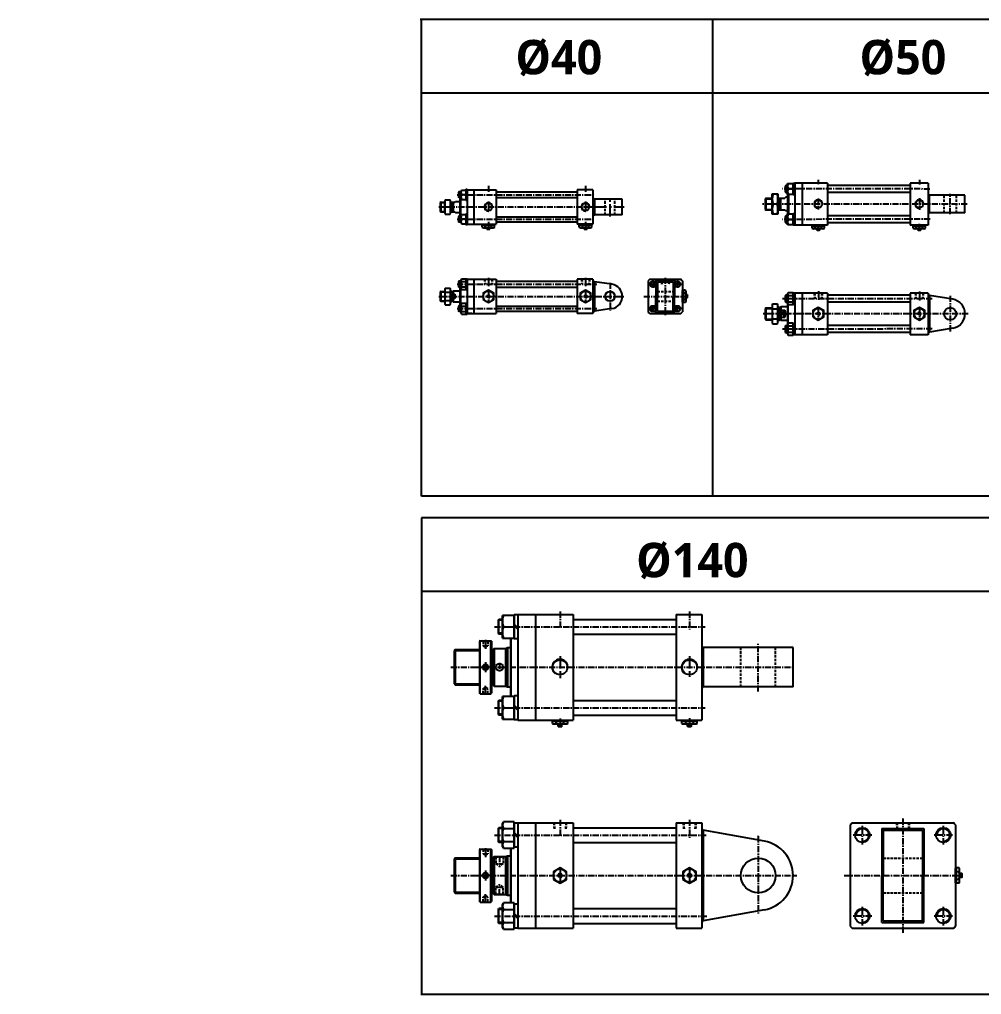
# Model space of a CAD drawing. Extents: x -819 to 5395, y 0 to 1986.
# Drawn here: x -819 to 1142, y 0 to 1986 of the extents above; entities that cross this region are included whole.
import ezdxf

# ---------------------------------------------------------------- set-up
doc = ezdxf.new("R2010")
doc.units = 0
doc.header["$LTSCALE"] = 10
doc.header["$MEASUREMENT"] = 0
for name, pattern in [('CENTER', [2, 1.25, -0.25, 0.25, -0.25]), ('CENTERX2', [4, 2.5, -0.5, 0.5, -0.5]), ('HIDDENX2', [0.75, 0.5, -0.25])]:
    doc.linetypes.add(name, pattern=pattern)
doc.layers.get('0').update_dxf_attribs({"linetype": 'CONTINUOUS'})
for name, color, linetype in [('CEN', 1, 'CENTERX2'), ('CENTER', 1, 'CENTER'), ('DIM', 2, 'CONTINUOUS'), ('HID', 2, 'HIDDENX2'), ('ML', 7, 'CONTINUOUS')]:
    doc.layers.add(name, color=color, linetype=linetype)
doc.styles.add('GHS', font='romans', dxfattribs={"bigfont": 'ghs'})
doc.styles.add('문자', font='romans.shx')

# ---------------------------------------------------------------- blocks, each defined once
blk = doc.blocks.new('A$C12A86003')
at = {"layer": 'ML'}
for p, q in [((0, 0), (0, 41)), ((0, 41), (12, 41)), ((12, 41), (12, 0)), ((10.2, 20.5), (1.8, 20.5)), ((12, 0), (0, 0))]:
    blk.add_line(p, q, dxfattribs=at)
for centre, start, end in [((29.6, 30.7), 159.7438, 200.2562), ((-17.6, 30.7), 339.7438, 20.2562), ((29.6, 10.2), 159.7438, 200.2562), ((-17.6, 10.2), 339.7438, 20.2562)]:
    blk.add_arc(centre, 29.6, start, end, dxfattribs=at)

msp = doc.modelspace()

# ---------------------------------------------------------------- linework, layer by layer
for p, q in [((5395, 1986.4), (-2.9, 1986.4)), ((0, 1015.4), (0, 1986.4)), ((594, 1015.4), (594, 1986.4)), ((5395, 1836.4), (0, 1836.4)), ((80.5, 1634.8), (75.5, 1634.8)), ((38.5, 1613.8), (47.5, 1613.8)), ((59.5, 1613.8), (61.5, 1613.8)), ((61.5, 1613.8), (62.8, 1614.5)), ((80.5, 1624.3), (75.5, 1624.3)), ((38.5, 1595.3), (47.5, 1595.3)), ((59.5, 1595.3), (61.5, 1595.3)), ((61.5, 1595.3), (62.8, 1594.5)), ((80.5, 1584.8), (75.5, 1584.8)), ((80.5, 1574.3), (75.5, 1574.3)), ((133.5, 1559.6), (134, 1559.1)), ((133.5, 1559.6), (139.5, 1559.6)), ((134, 1559.1), (139, 1559.1)), ((139.5, 1559.6), (139, 1559.1)), ((331.5, 1559.6), (332, 1559.1)), ((331.5, 1559.6), (337.5, 1559.6)), ((332, 1559.1), (337, 1559.1)), ((337.5, 1559.6), (337, 1559.1)), ((805.9, 1557.8), (806.4, 1557.3)), ((805.9, 1557.8), (811.9, 1557.8)), ((806.4, 1557.3), (811.4, 1557.3)), ((811.9, 1557.8), (811.4, 1557.3)), ((1011.9, 1557.8), (1012.4, 1557.3)), ((1011.9, 1557.8), (1017.9, 1557.8)), ((1012.4, 1557.3), (1017.4, 1557.3)), ((1017.9, 1557.8), (1017.4, 1557.3)), ((80.5, 1452.5), (75.5, 1452.5)), ((38.5, 1431.5), (47.5, 1431.5)), ((59.5, 1431.5), (61.5, 1431.5)), ((61.5, 1431.5), (62.8, 1432.3)), ((80.5, 1442), (75.5, 1442)), ((38.5, 1413), (47.5, 1413)), ((59.5, 1413), (61.5, 1413)), ((61.5, 1413), (62.8, 1412.3)), ((63.5, 1417.7), (68.1, 1426.9)), ((68.1, 1417.7), (63.5, 1426.9)), ((542, 1419.3), (542, 1425.3)), ((542, 1425.3), (542.5, 1424.8)), ((542, 1419.3), (542.5, 1419.8)), ((542.5, 1419.8), (542.5, 1424.8)), ((80.5, 1402.5), (75.5, 1402.5)), ((80.5, 1392), (75.5, 1392)), ((5395, 1015.4), (0, 1015.4)), ((3507, 971), (0, 971)), ((0, 971), (0, 0)), ((3507, 821), (0, 821)), ((3507, 0), (-1.1, 0))]:
    msp.add_line(p, q)
at = {"color": 7, "linetype": 'Continuous'}
for p, q in [((124.5, 1569.5), (148.5, 1569.5)), ((124.5, 1567.5), (124.5, 1569.5)), ((148.5, 1567.5), (148.5, 1569.5)), ((322.5, 1569.5), (346.5, 1569.5)), ((322.5, 1567.5), (322.5, 1569.5)), ((346.5, 1567.5), (346.5, 1569.5)), ((123.8, 1563.1), (123.8, 1567.5)), ((123.8, 1567.5), (136.5, 1567.5)), ((127, 1562.1), (146.1, 1562.1)), ((130.2, 1563.1), (130.2, 1567.5)), ((133.5, 1559.6), (133.5, 1562.1)), ((136.5, 1567.5), (149.2, 1567.5)), ((139.5, 1559.6), (139.5, 1562.1)), ((142.9, 1563.1), (142.9, 1567.5)), ((149.2, 1563.1), (149.2, 1567.5)), ((321.8, 1563.1), (321.8, 1567.5)), ((321.8, 1567.5), (334.5, 1567.5)), ((325, 1562.1), (344.1, 1562.1)), ((328.2, 1563.1), (328.2, 1567.5)), ((331.5, 1559.6), (331.5, 1562.1)), ((334.5, 1567.5), (347.2, 1567.5)), ((337.5, 1559.6), (337.5, 1562.1)), ((340.9, 1563.1), (340.9, 1567.5)), ((347.2, 1563.1), (347.2, 1567.5)), ((796.2, 1561.3), (796.2, 1565.7)), ((796.2, 1565.7), (808.9, 1565.7)), ((796.9, 1567.7), (820.9, 1567.7)), ((796.9, 1565.7), (796.9, 1567.7)), ((799.4, 1560.3), (818.4, 1560.3)), ((802.5, 1561.3), (802.5, 1565.7)), ((805.9, 1557.8), (805.9, 1560.3)), ((808.9, 1565.7), (821.6, 1565.7)), ((811.9, 1557.8), (811.9, 1560.3)), ((815.2, 1561.3), (815.2, 1565.7)), ((820.9, 1565.7), (820.9, 1567.7)), ((821.6, 1561.3), (821.6, 1565.7)), ((1002.2, 1561.3), (1002.2, 1565.7)), ((1002.2, 1565.7), (1014.9, 1565.7)), ((1002.9, 1567.7), (1026.9, 1567.7)), ((1002.9, 1565.7), (1002.9, 1567.7)), ((1005.4, 1560.3), (1024.4, 1560.3)), ((1008.5, 1561.3), (1008.5, 1565.7)), ((1011.9, 1557.8), (1011.9, 1560.3)), ((1014.9, 1565.7), (1027.6, 1565.7)), ((1017.9, 1557.8), (1017.9, 1560.3)), ((1021.2, 1561.3), (1021.2, 1565.7)), ((1026.9, 1565.7), (1026.9, 1567.7)), ((1027.6, 1561.3), (1027.6, 1565.7)), ((532.1, 1410.3), (532.1, 1434.3)), ((534.1, 1434.3), (532.1, 1434.3)), ((538.5, 1435), (534.1, 1435)), ((534.1, 1422.3), (534.1, 1435)), ((539.5, 1412.7), (539.5, 1431.8)), ((538.5, 1428.6), (534.1, 1428.6)), ((534.1, 1409.6), (534.1, 1422.3)), ((538.5, 1415.9), (534.1, 1415.9)), ((542, 1425.3), (539.5, 1425.3)), ((542, 1419.3), (539.5, 1419.3)), ((534.1, 1410.3), (532.1, 1410.3)), ((538.5, 1409.6), (534.1, 1409.6)), ((266.9, 552.2), (266.9, 557.2)), ((266.9, 557.2), (273.3, 557.2)), ((267.9, 557.2), (267.9, 559.2)), ((267.9, 559.2), (297.1, 559.2)), ((273.3, 557.2), (298.1, 557.2)), ((274.7, 552.2), (274.7, 557.2)), ((290.3, 552.2), (290.3, 557.2)), ((297.1, 557.2), (297.1, 559.2)), ((298.1, 552.2), (298.1, 557.2)), ((530.9, 552.2), (530.9, 557.2)), ((530.9, 557.2), (537.3, 557.2)), ((531.9, 557.2), (531.9, 559.2)), ((531.9, 559.2), (561.1, 559.2)), ((537.3, 557.2), (562.1, 557.2)), ((538.7, 552.2), (538.7, 557.2)), ((554.3, 552.2), (554.3, 557.2)), ((561.1, 557.2), (561.1, 559.2)), ((562.1, 552.2), (562.1, 557.2)), ((270.1, 551.2), (294.9, 551.2)), ((278.5, 551.5), (278.5, 551.5)), ((278.5, 546.7), (278.5, 551.2)), ((278.5, 546.7), (279, 546.2)), ((286.5, 546.7), (278.5, 546.7)), ((279, 546.2), (286, 546.2)), ((286.5, 546.7), (286, 546.2)), ((286.5, 546.7), (286.5, 551.2)), ((534.1, 551.2), (558.9, 551.2)), ((542.5, 551.5), (542.5, 551.5)), ((542.5, 546.7), (542.5, 551.2)), ((542.5, 546.7), (543, 546.2)), ((550.5, 546.7), (542.5, 546.7)), ((543, 546.2), (550, 546.2)), ((550.5, 546.7), (550, 546.2)), ((550.5, 546.7), (550.5, 551.2)), ((1088.9, 227.8), (1088.9, 257)), ((1090.9, 257), (1088.9, 257)), ((1095.9, 258), (1090.9, 258)), ((1090.9, 233.1), (1090.9, 258)), ((1095.9, 250.2), (1090.9, 250.2)), ((1096.7, 238.4), (1096.7, 238.4)), ((1096.9, 230), (1096.9, 254.8)), ((1101.4, 246.4), (1096.9, 246.4)), ((1101.4, 238.4), (1096.9, 238.4)), ((1101.4, 246.4), (1101.9, 245.9)), ((1101.4, 246.4), (1101.4, 238.4)), ((1101.4, 238.4), (1101.9, 238.9)), ((1101.9, 238.9), (1101.9, 245.9)), ((1090.9, 227.8), (1088.9, 227.8)), ((1095.9, 234.6), (1090.9, 234.6)), ((1090.9, 226.8), (1090.9, 233.1)), ((1095.9, 226.8), (1090.9, 226.8))]:
    msp.add_line(p, q, dxfattribs=at)
for points in [[(125.5, 1415.9), (136.5, 1409.6), (147.5, 1415.9), (147.5, 1428.6), (136.5, 1435), (125.5, 1428.6)], [(323.5, 1415.9), (334.5, 1409.6), (345.5, 1415.9), (345.5, 1428.6), (334.5, 1435), (323.5, 1428.6)], [(135.7, 1423.8), (134.8, 1422.3), (135.7, 1420.8), (137.4, 1420.8), (138.3, 1422.3), (137.4, 1423.8)], [(333.7, 1423.8), (332.8, 1422.3), (333.7, 1420.8), (335.4, 1420.8), (336.3, 1422.3), (335.4, 1423.8)], [(797.9, 1380.6), (808.9, 1374.2), (819.9, 1380.6), (819.9, 1393.3), (808.9, 1399.6), (797.9, 1393.3)], [(1003.9, 1380.6), (1014.9, 1374.2), (1025.9, 1380.6), (1025.9, 1393.3), (1014.9, 1399.6), (1003.9, 1393.3)], [(808, 1388.4), (807.1, 1386.9), (808, 1385.4), (809.7, 1385.4), (810.6, 1386.9), (809.7, 1388.4)], [(1014, 1388.4), (1013.1, 1386.9), (1014, 1385.4), (1015.7, 1385.4), (1016.6, 1386.9), (1015.7, 1388.4)], [(269, 234.6), (282.5, 226.8), (296, 234.6), (296, 250.2), (282.5, 258), (269, 250.2)], [(281.1, 244.9), (279.6, 242.4), (281.1, 239.9), (283.9, 239.9), (285.4, 242.4), (283.9, 244.9)], [(533, 234.6), (546.5, 226.8), (560, 234.6), (560, 250.2), (546.5, 258), (533, 250.2)], [(545.1, 244.9), (543.6, 242.4), (545.1, 239.9), (547.9, 239.9), (549.4, 242.4), (547.9, 244.9)]]:
    msp.add_lwpolyline(points, close=True, dxfattribs=at)
for centre, radius in [((136.5, 1422.3), 11), ((334.5, 1422.3), 11), ((136.5, 1422.3), 2.5), ((334.5, 1422.3), 2.5), ((808.9, 1386.9), 11), ((1014.9, 1386.9), 11), ((808.9, 1386.9), 2.5), ((1014.9, 1386.9), 2.5), ((282.5, 242.4), 13.5), ((282.5, 242.4), 3.5), ((546.5, 242.4), 13.5), ((546.5, 242.4), 3.5)]:
    msp.add_circle(centre, radius, dxfattribs=at)
for centre, radius, start, end in [((136.5, 1604.5), 8.3, 355.1621, 274.8379), ((334.5, 1604.5), 8.3, 355.1621, 274.8379), ((472.1, 1447.3), 5.25, 354.535, 275.465), ((522.1, 1447.3), 5.25, 354.535, 275.465), ((472.1, 1397.3), 5.25, 354.535, 275.465), ((522.1, 1397.3), 5.25, 354.535, 275.465)]:
    msp.add_arc(centre, radius, start, end)
for centre, radius, start, end in [((127, 1567.8), 5.62, 235.6158, 270), ((127, 1567.8), 5.62, 235.6158, 304.3842), ((136.5, 1583.1), 21, 252.412, 270), ((136.5, 1583.1), 21, 270, 287.588), ((146.1, 1567.8), 5.62, 235.6158, 304.3842), ((325, 1567.8), 5.62, 235.6158, 270), ((325, 1567.8), 5.62, 235.6158, 304.3842), ((334.5, 1583.1), 21, 252.412, 270), ((334.5, 1583.1), 21, 270, 287.588), ((344.1, 1567.8), 5.62, 235.6158, 304.3842), ((799.4, 1565.9), 5.62, 235.6158, 270), ((799.4, 1565.9), 5.62, 235.6158, 304.3842), ((808.9, 1581.3), 21, 252.412, 270), ((808.9, 1581.3), 21, 270, 287.588), ((818.4, 1565.9), 5.62, 235.6158, 304.3842), ((1005.4, 1565.9), 5.62, 235.6158, 270), ((1005.4, 1565.9), 5.62, 235.6158, 304.3842), ((1014.9, 1581.3), 21, 252.412, 270), ((1014.9, 1581.3), 21, 270, 287.588), ((1024.4, 1565.9), 5.62, 235.6158, 304.3842), ((533.8, 1431.8), 5.62, 325.6158, 34.3842), ((518.5, 1422.3), 21, 0, 17.588), ((518.5, 1422.3), 21, 342.412, 0), ((533.8, 1412.7), 5.62, 325.6158, 34.3842), ((533.8, 1412.7), 5.62, 325.6158, 0), ((270.1, 556.8), 5.62, 235.6158, 270), ((270.8, 559.4), 8.22, 241.7006, 298.2994), ((282.5, 582.6), 31.3, 255.6172, 270.0141), ((282.5, 582.6), 31.3, 269.9859, 284.3828), ((294.2, 559.4), 8.22, 241.7006, 298.2994), ((534.1, 556.8), 5.62, 235.6158, 270), ((534.8, 559.4), 8.22, 241.7006, 298.2994), ((546.5, 582.6), 31.3, 255.6172, 270.0141), ((546.5, 582.6), 31.3, 269.9859, 284.3828), ((558.2, 559.4), 8.22, 241.7006, 298.2994), ((1088.7, 254.1), 8.22, 331.7006, 28.2994), ((1065.6, 242.4), 31.3, 359.9859, 14.3828), ((1065.6, 242.4), 31.3, 345.6172, 0.0141), ((1088.7, 230.7), 8.22, 331.7006, 28.2994), ((1091.3, 230), 5.62, 325.6158, 0)]:
    msp.add_arc(centre, radius, start, end, dxfattribs=at)
at = {"layer": 'CEN', "ltscale": 0.2}
msp.add_line((1014.9, 1659.7), (1014.9, 1650.3), dxfattribs=at)
at = {"layer": 'CEN', "color": 1, "linetype": 'CENTER'}
for p, q in [((72.5, 1629.5), (352.9, 1629.5)), ((136.5, 1647.5), (136.5, 1634.5)), ((334.5, 1647.5), (334.5, 1634.5)), ((35.5, 1604.5), (352.5, 1604.5)), ((72.5, 1579.5), (351.9, 1579.5)), ((136.5, 1574.5), (136.5, 1560.5)), ((334.5, 1574.5), (334.5, 1560.5)), ((136.5, 1460.3), (136.5, 1443.3)), ((334.5, 1460.3), (334.5, 1443.3)), ((497.1, 1460.3), (497.1, 1384.3)), ((72.5, 1447.3), (357.8, 1447.3)), ((136.5, 1431.3), (136.5, 1413.3)), ((334.5, 1431.3), (334.5, 1413.3)), ((384.5, 1450.1), (384.5, 1393.5)), ((35.5, 1422.3), (412.6, 1422.3)), ((453.1, 1422.3), (540.1, 1422.3)), ((72.5, 1397.3), (357.8, 1397.3))]:
    msp.add_line(p, q, dxfattribs=at)
at = {"layer": 'CEN', "color": 1, "linetype": 'CENTER', "ltscale": 1.5}
for p, q in [((136.5, 1615.8), (136.5, 1593.2)), ((334.5, 1615.8), (334.5, 1593.2)), ((472.1, 1454.3), (472.1, 1440)), ((522.1, 1454.3), (522.1, 1440)), ((464.8, 1447.3), (479.7, 1447.3)), ((529.7, 1447.3), (514.8, 1447.3)), ((464.8, 1397.3), (479.7, 1397.3)), ((472.1, 1390), (472.1, 1404.3)), ((529.7, 1397.3), (514.8, 1397.3)), ((522.1, 1390), (522.1, 1404.3))]:
    msp.add_line(p, q, dxfattribs=at)
at = {"layer": 'CEN'}
for p, q in [((384.5, 1585.2), (384.5, 1623.8)), ((352.5, 1604.5), (413.2, 1604.5)), ((130.5, 722.5), (130.5, 704.4)), ((130.5, 677.2), (130.5, 656.9)), ((282.5, 689), (282.5, 644.4)), ((546.5, 689), (546.5, 647.1)), ((112.4, 666.7), (147.7, 666.7)), ((130.5, 611), (130.5, 629)), ((282.5, 562.4), (282.5, 549.8)), ((546.5, 562.7), (546.5, 549.1)), ((130.5, 298.1), (130.5, 280.1)), ((112.4, 242.4), (147.7, 242.4)), ((130.5, 252.9), (130.5, 232.6)), ((282.5, 255.7), (282.5, 229.1)), ((546.5, 255.7), (546.5, 229.1)), ((130.5, 186.7), (130.5, 204.7))]:
    msp.add_line(p, q, dxfattribs=at)
at = {"layer": 'CEN', "ltscale": 0.5}
msp.add_line((1014.9, 1622.3), (1014.9, 1598.5), dxfattribs=at)
at = {"layer": 'CEN', "color": 1, "ltscale": 0.2}
msp.add_line((1014.9, 1559.1), (1014.9, 1570), dxfattribs=at)
at = {"layer": 'CENTER', "ltscale": 0.5}
msp.add_line((808.9, 1659.7), (808.9, 1649.6), dxfattribs=at)
at = {"layer": 'CENTER'}
for p, q in [((1036.6, 1641.1), (736.1, 1641.2)), ((1077.9, 1590), (1077.9, 1631.4)), ((808.9, 1621.5), (808.9, 1599.4)), ((1036.7, 1579.6), (735.7, 1579.2)), ((809.1, 1432.7), (809.1, 1413.6)), ((1041.3, 1417.6), (736.1, 1417.6)), ((808.9, 1397), (808.9, 1376.9)), ((1014.9, 1397), (1014.9, 1376.9)), ((1041.3, 1356), (735.7, 1355.6)), ((282.5, 780.2), (282.5, 745.4)), ((546.5, 780.2), (546.5, 743.5)), ((149, 749.2), (578.1, 749.2)), ((686.5, 617.2), (686.5, 716.9)), ((159, 675.8), (159, 656.9)), ((60.1, 666.7), (757.5, 666.7)), ((149, 584.2), (578.4, 584.2)), ((981.4, 358.4), (981.4, 123.4)), ((282.5, 355.9), (282.5, 321.1)), ((546.5, 355.9), (546.5, 319.2)), ((149, 324.9), (580.1, 324.9)), ((686.5, 322.3), (686.5, 323.5)), ((686.5, 322.3), (686.5, 163.4)), ((159, 282.4), (159, 259.7)), ((60.1, 242.4), (765.2, 242.4)), ((861.9, 242.4), (1102.7, 242.4)), ((159, 202.4), (159, 225.1)), ((149, 159.9), (582.3, 159.9))]:
    msp.add_line(p, q, dxfattribs=at)
at = {"layer": 'CENTER', "color": 1}
for p, q in [((1112.7, 1610.5), (694.4, 1610.5)), ((1077.9, 1423.6), (1077.9, 1350.7)), ((1114.3, 1386.9), (694.4, 1386.9))]:
    msp.add_line(p, q, dxfattribs=at)
at = {"layer": 'CENTER', "ltscale": 0.3}
msp.add_line((808.9, 1569.4), (808.9, 1559.8), dxfattribs=at)
at = {"layer": 'CENTER', "ltscale": 0.2}
msp.add_line((1014.9, 1432.5), (1014.9, 1413.5), dxfattribs=at)
at = {"layer": 'DIM'}
for p, q in [((700.9, 1621.4), (714.9, 1621.4)), ((714.8, 1621.4), (714.8, 1621.4)), ((726.9, 1621.4), (728.9, 1621.4)), ((728.9, 1621.4), (730.6, 1622.4)), ((700.9, 1599.4), (714.9, 1599.4)), ((726.9, 1599.4), (728.9, 1599.4)), ((728.9, 1599.4), (730.6, 1598.4)), ((134, 1559.1), (134, 1562.1)), ((139, 1559.1), (139, 1562.1)), ((332, 1559.1), (332, 1562.1)), ((337, 1559.1), (337, 1562.1)), ((806.4, 1557.3), (806.4, 1560.3)), ((811.4, 1557.3), (811.4, 1560.3)), ((1012.4, 1557.3), (1012.4, 1560.3)), ((1017.4, 1557.3), (1017.4, 1560.3)), ((93.5, 1449), (90.5, 1447.3)), ((93.5, 1447.3), (90.5, 1445.5)), ((542.5, 1424.8), (539.5, 1424.8)), ((542.5, 1419.8), (539.5, 1419.8)), ((757.4, 1416.9), (760.9, 1420.4)), ((757.4, 1414.9), (760.9, 1418.4)), ((93.5, 1399), (90.5, 1397.3)), ((93.5, 1397.3), (90.5, 1395.5)), ((700.9, 1397.8), (714.9, 1397.8)), ((726.9, 1397.8), (728.9, 1397.8)), ((728.9, 1397.8), (730.6, 1398.8)), ((740.9, 1394.2), (730.9, 1379.7)), ((740.9, 1379.7), (730.9, 1394.2)), ((700.9, 1375.8), (714.9, 1375.8)), ((726.9, 1375.8), (728.9, 1375.8)), ((728.9, 1375.8), (730.6, 1374.8)), ((757.4, 1354.9), (760.9, 1358.4)), ((757.4, 1352.9), (760.9, 1356.4)), ((66.5, 700.7), (118.5, 700.7)), ((142.5, 700.7), (144.5, 700.7)), ((144.5, 700.7), (146.5, 701.9)), ((66.5, 632.7), (118.5, 632.7)), ((142.5, 632.7), (144.5, 632.7)), ((144.5, 632.7), (146.5, 631.6)), ((66.5, 276.4), (118.5, 276.4)), ((142.5, 276.4), (144.5, 276.4)), ((144.5, 276.4), (146.5, 277.6)), ((66.5, 208.4), (118.5, 208.4)), ((142.5, 208.4), (144.5, 208.4)), ((144.5, 208.4), (146.5, 207.2))]:
    msp.add_line(p, q, dxfattribs=at)
for centre, radius, start, end in [((808.9, 1610.5), 8.54, 354.7535, 276.2214), ((1014.9, 1610.5), 8.54, 354.7535, 276.2214), ((136.5, 1422.3), 3, 270, 180), ((334.5, 1422.3), 3, 270, 180), ((808.9, 1386.9), 3, 270, 180), ((1014.9, 1386.9), 3, 270, 180), ((282.5, 666.7), 16.2, 0, 231.9959), ((546.5, 666.7), 16.2, 0, 231.9959)]:
    msp.add_arc(centre, radius, start, end, dxfattribs=at)
at = {"layer": 'HID'}
for p, q in [((374.5, 1588.5), (374.5, 1620.5)), ((394.5, 1588.5), (394.5, 1620.5)), ((1065.4, 1592.5), (1065.5, 1628.5)), ((1090.4, 1592.5), (1090.5, 1628.5)), ((128.2, 1457.3), (129, 1447.3)), ((129, 1457.3), (129.8, 1447.3)), ((144, 1457.3), (143.2, 1447.3)), ((144.8, 1457.3), (144, 1447.3)), ((326.2, 1457.3), (327, 1447.3)), ((327, 1457.3), (327.8, 1447.3)), ((342, 1457.3), (341.2, 1447.3)), ((342.8, 1457.3), (342, 1447.3)), ((488.8, 1457.3), (489.6, 1447.3)), ((489.6, 1457.3), (490.4, 1447.3)), ((504.6, 1457.3), (503.8, 1447.3)), ((505.4, 1457.3), (504.6, 1447.3)), ((481.1, 1432.3), (513.1, 1432.3)), ((481.1, 1412.3), (513.1, 1412.3)), ((800.4, 1429.1), (801.3, 1417.6)), ((801.2, 1429.1), (802.1, 1417.6)), ((816.2, 1429.1), (815.3, 1417.6)), ((817, 1429.1), (816.1, 1417.6)), ((1006.4, 1429.1), (1007.3, 1417.6)), ((1007.2, 1429.1), (1008.1, 1417.6)), ((1022.2, 1429.1), (1021.2, 1417.6)), ((1023, 1429.1), (1022, 1417.6)), ((125.5, 719.7), (124.5, 720.7)), ((125.5, 719.7), (125.5, 710.7)), ((125.5, 719.7), (135.5, 719.7)), ((135.5, 719.7), (136.5, 720.7)), ((135.5, 719.7), (135.5, 710.7)), ((125.5, 710.7), (135.5, 710.7)), ((125.5, 710.7), (130.5, 707.5)), ((130.5, 707.5), (135.5, 710.7)), ((651, 626.7), (651, 706.7)), ((722, 626.7), (722, 706.7)), ((125.5, 622.7), (130.5, 625.9)), ((125.5, 613.7), (125.5, 622.7)), ((125.5, 622.7), (135.5, 622.7)), ((130.5, 625.9), (135.5, 622.7)), ((135.5, 613.7), (135.5, 622.7)), ((125.5, 613.7), (124.5, 612.7)), ((125.5, 613.7), (135.5, 613.7)), ((135.5, 613.7), (136.5, 612.7)), ((269.3, 349.9), (270.5, 335.9)), ((270.4, 349.9), (271.7, 335.9)), ((294.6, 349.9), (293.3, 335.9)), ((295.7, 349.9), (294.5, 335.9)), ((533.3, 349.9), (534.5, 335.9)), ((534.4, 349.9), (535.7, 335.9)), ((558.6, 349.9), (557.3, 335.9)), ((559.7, 349.9), (558.5, 335.9)), ((968.2, 349.9), (969.4, 335.9)), ((969.4, 349.9), (970.6, 335.9)), ((993.5, 349.9), (992.3, 335.9)), ((994.7, 349.9), (993.4, 335.9)), ((125.5, 295.4), (124.5, 296.4)), ((125.5, 295.4), (125.5, 286.4)), ((125.5, 295.4), (135.5, 295.4)), ((125.5, 286.4), (135.5, 286.4)), ((125.5, 286.4), (130.5, 283.2)), ((130.5, 283.2), (135.5, 286.4)), ((135.5, 295.4), (136.5, 296.4)), ((135.5, 295.4), (135.5, 286.4)), ((151, 280.7), (151.5, 280.2)), ((151.5, 280.2), (151.5, 265.9)), ((151.5, 280.2), (166.5, 280.2)), ((167, 280.7), (166.5, 280.2)), ((166.5, 280.2), (166.5, 265.9)), ((151.5, 265.9), (166.5, 265.9)), ((151.5, 265.9), (159, 261.6)), ((166.4, 265.9), (159, 261.6)), ((941.4, 277.9), (1021.4, 277.9)), ((151.5, 218.9), (159, 223.2)), ((151.5, 218.9), (166.5, 218.9)), ((151.5, 204.6), (151.5, 218.9)), ((166.4, 218.9), (159, 223.2)), ((166.5, 204.6), (166.5, 218.9)), ((125.5, 198.4), (130.5, 201.6)), ((130.5, 201.6), (135.5, 198.4)), ((151, 204.1), (151.5, 204.6)), ((151.5, 204.6), (166.5, 204.6)), ((167, 204.1), (166.5, 204.6)), ((941.4, 206.9), (1021.4, 206.9)), ((125.5, 189.4), (124.5, 188.4)), ((125.5, 189.4), (125.5, 198.4)), ((125.5, 198.4), (135.5, 198.4)), ((125.5, 189.4), (135.5, 189.4)), ((135.5, 189.4), (135.5, 198.4)), ((135.5, 189.4), (136.5, 188.4))]:
    msp.add_line(p, q, dxfattribs=at)
at = {"layer": 'ML'}
for p, q in [((746.4, 1630.2), (746.4, 1652.2)), ((746.4, 1652.2), (757.4, 1652.2)), ((757.4, 1629.3), (757.4, 1652.9)), ((757.4, 1652.9), (760.9, 1652.9)), ((757.4, 1652.2), (757.4, 1630.2)), ((760.9, 1629.3), (760.9, 1652.9)), ((760.9, 1652.9), (760.9, 1629.3)), ((827.9, 1652.7), (760.9, 1652.7)), ((760.9, 1652.7), (760.9, 1567.7)), ((775.9, 1652.7), (775.9, 1567.7)), ((827.9, 1652.7), (827.9, 1567.7)), ((995.9, 1652.7), (995.9, 1567.7)), ((1032.9, 1652.7), (995.9, 1652.7)), ((1032.9, 1652.7), (1032.9, 1567.7)), ((76.3, 1635.5), (75.5, 1634.8)), ((75.5, 1634.8), (75.5, 1624.3)), ((80.6, 1635.5), (76.3, 1635.5)), ((76.3, 1635.5), (76.3, 1623.5)), ((80.5, 1634.3), (80.5, 1624.8)), ((81.6, 1639), (90.5, 1639)), ((90.5, 1629.5), (81.6, 1629.5)), ((90.5, 1640.5), (90.5, 1618.6)), ((90.5, 1640.5), (93.5, 1640.5)), ((93.5, 1640.5), (93.5, 1568.6)), ((93.5, 1639.5), (152.5, 1639.5)), ((106.5, 1639.5), (106.5, 1569.5)), ((152.5, 1639.5), (152.5, 1569.5)), ((152.5, 1635.5), (317.5, 1635.5)), ((317.5, 1639.5), (317.5, 1569.5)), ((349.5, 1639.5), (317.5, 1639.5)), ((349.5, 1639.5), (349.5, 1569.5)), ((742.5, 1648.1), (741.4, 1647)), ((741.4, 1647), (741.4, 1635.2)), ((741.4, 1635.2), (742.5, 1634.1)), ((746.4, 1648.1), (742.5, 1648.1)), ((742.5, 1634.1), (742.5, 1648.1)), ((742.5, 1634.1), (746.4, 1634.1)), ((745.9, 1633), (746.4, 1633.5)), ((745.9, 1633), (745.9, 1587.9)), ((757.4, 1630.2), (746.4, 1630.2)), ((747.4, 1641.2), (757.4, 1641.2)), ((747.9, 1630.2), (747.9, 1590.2)), ((760.9, 1629.3), (757.4, 1629.3)), ((995.9, 1648.3), (827.9, 1648.3)), ((995.9, 1634.1), (827.9, 1634.1)), ((1032.9, 1631.5), (1035.9, 1628.5)), ((39.3, 1614.5), (38.5, 1613.8)), ((38.5, 1613.8), (38.5, 1595.3)), ((39.3, 1614.5), (39.3, 1594.5)), ((39.3, 1614.5), (47.5, 1614.5)), ((47.5, 1597.2), (47.5, 1611.9)), ((48.5, 1619.3), (58.6, 1619.3)), ((59.5, 1614.5), (63.5, 1614.5)), ((59.5, 1595.1), (59.5, 1614)), ((61.5, 1614.5), (61.5, 1594.5)), ((63.5, 1614.5), (63.5, 1594.5)), ((63.5, 1614.5), (68.1, 1614.5)), ((65, 1614.5), (65, 1604.5)), ((68.1, 1614.5), (69.4, 1615.7)), ((69.4, 1615.7), (78.5, 1615.7)), ((76.3, 1623.5), (75.5, 1624.3)), ((80.6, 1623.5), (76.3, 1623.5)), ((78.5, 1623.5), (78.5, 1585.5)), ((79.5, 1623.5), (79.5, 1585.5)), ((81.6, 1620), (90.5, 1620)), ((90.5, 1618.6), (93.5, 1618.6)), ((152.5, 1623.5), (317.5, 1623.5)), ((352.5, 1620.5), (349.5, 1623.5)), ((409.5, 1620.5), (352.5, 1620.5)), ((352.5, 1620.5), (352.5, 1588.5)), ((409.5, 1588.5), (409.5, 1620.5)), ((701.9, 1622.4), (700.9, 1621.4)), ((700.9, 1621.4), (700.9, 1599.4)), ((701.9, 1622.4), (701.9, 1598.4)), ((701.9, 1622.4), (714.9, 1622.4)), ((726.9, 1622.4), (740.9, 1622.4)), ((728.9, 1598.4), (728.9, 1622.4)), ((730.9, 1598.4), (730.9, 1622.4)), ((732.9, 1598.4), (732.9, 1622.4)), ((742.9, 1624.6), (740.9, 1622.4)), ((745.9, 1624.6), (742.9, 1624.6)), ((1035.9, 1592.5), (1035.9, 1628.5)), ((1107.9, 1628.5), (1035.9, 1628.5)), ((1107.9, 1592.5), (1107.9, 1628.5)), ((39.3, 1594.5), (38.5, 1595.3)), ((39.3, 1594.5), (47.5, 1594.5)), ((48.5, 1604.5), (58.6, 1604.5)), ((48.5, 1589.8), (58.6, 1589.8)), ((59.5, 1594.5), (63.5, 1594.5)), ((63.5, 1594.5), (68.1, 1594.5)), ((65, 1604.5), (65, 1594.5)), ((68.1, 1594.5), (69.4, 1593.3)), ((69.4, 1593.3), (78.5, 1593.3)), ((90.5, 1590.5), (90.5, 1568.6)), ((90.5, 1590.5), (93.5, 1590.5)), ((700.9, 1599.4), (701.9, 1598.4)), ((701.9, 1598.4), (714.9, 1598.4)), ((726.9, 1598.4), (740.9, 1598.4)), ((740.9, 1598.4), (742.9, 1596.6)), ((745.9, 1596.6), (742.9, 1596.6)), ((746.4, 1568.2), (746.4, 1590.2)), ((746.4, 1590.2), (757.4, 1590.2)), ((757.4, 1567.4), (757.4, 1591)), ((757.4, 1591), (760.9, 1591)), ((757.4, 1590.2), (757.4, 1568.2)), ((760.9, 1567.4), (760.9, 1591)), ((760.9, 1591), (760.9, 1567.4)), ((1035.9, 1592.5), (1032.9, 1589.5)), ((1107.9, 1592.5), (1035.9, 1592.5)), ((76.3, 1585.5), (75.5, 1584.8)), ((75.5, 1584.8), (75.5, 1574.3)), ((76.3, 1573.5), (75.5, 1574.3)), ((76.3, 1585.5), (76.3, 1573.5)), ((80.6, 1585.5), (76.3, 1585.5)), ((80.6, 1573.5), (76.3, 1573.5)), ((80.5, 1584.3), (80.5, 1574.8)), ((81.6, 1589), (90.5, 1589)), ((90.5, 1579.5), (81.6, 1579.5)), ((81.6, 1570), (90.5, 1570)), ((93.5, 1569.5), (152.5, 1569.5)), ((152.5, 1584.5), (317.5, 1584.5)), ((152.5, 1574.5), (317.5, 1574.5)), ((349.5, 1569.5), (317.5, 1569.5)), ((352.5, 1588.5), (349.5, 1585.5)), ((409.5, 1588.5), (352.5, 1588.5)), ((742.5, 1586.2), (741.4, 1585.1)), ((741.4, 1585.1), (741.4, 1573.2)), ((741.4, 1573.2), (742.5, 1572.2)), ((746.4, 1586.2), (742.5, 1586.2)), ((742.5, 1572.2), (742.5, 1586.2)), ((742.5, 1572.2), (746.4, 1572.2)), ((746.4, 1587.5), (745.9, 1587.9)), ((747.4, 1579.2), (757.4, 1579.2)), ((995.9, 1586.3), (827.9, 1586.3)), ((995.9, 1572.1), (827.9, 1572.1)), ((90.5, 1568.6), (93.5, 1568.6)), ((757.4, 1568.2), (746.4, 1568.2)), ((760.9, 1567.4), (757.4, 1567.4)), ((827.9, 1567.7), (760.9, 1567.7)), ((1032.9, 1567.7), (995.9, 1567.7)), ((76.3, 1453.3), (75.5, 1452.5)), ((75.5, 1452.5), (75.5, 1442)), ((76.3, 1453.3), (76.3, 1441.3)), ((80.5, 1453.3), (76.3, 1453.3)), ((80.5, 1455.5), (80.5, 1439.1)), ((81.6, 1458.2), (93.5, 1458.2)), ((81.6, 1452.7), (90.5, 1452.7)), ((90.5, 1458.2), (90.5, 1436.3)), ((93.5, 1458.2), (93.5, 1386.3)), ((93.5, 1457.3), (152.5, 1457.3)), ((106.5, 1457.3), (106.5, 1387.3)), ((152.5, 1457.3), (152.5, 1387.3)), ((152.5, 1453.3), (317.5, 1453.3)), ((317.5, 1457.3), (317.5, 1387.3)), ((349.5, 1457.3), (317.5, 1457.3)), ((349.5, 1457.3), (349.5, 1387.3)), ((352.5, 1452.3), (349.5, 1455.3)), ((352.5, 1452.3), (352.5, 1392.3)), ((388.2, 1447), (352.5, 1452.3)), ((462.1, 1453.7), (462.1, 1390.9)), ((465.7, 1457.3), (471.4, 1457.3)), ((471.4, 1457.3), (521.7, 1457.3)), ((478.1, 1455.3), (478.1, 1422.3)), ((478.1, 1455.3), (516.1, 1455.3)), ((481.1, 1452.3), (481.1, 1422.3)), ((481.1, 1452.3), (513.1, 1452.3)), ((513.1, 1452.3), (513.1, 1422.3)), ((516.1, 1455.3), (516.1, 1422.3)), ((521.7, 1457.3), (528.5, 1457.3)), ((532.1, 1453.7), (532.1, 1390.9)), ((39.3, 1432.3), (38.5, 1431.5)), ((38.5, 1431.5), (38.5, 1413)), ((39.3, 1432.3), (39.3, 1412.3)), ((39.3, 1432.3), (47.5, 1432.3)), ((47.5, 1435), (47.5, 1409.5)), ((48.5, 1439.3), (58.5, 1439.3)), ((48.5, 1430.8), (58.5, 1430.8)), ((59.5, 1435), (59.5, 1409.5)), ((59.5, 1435), (59.5, 1409.5)), ((59.5, 1432.3), (63.5, 1432.3)), ((61.5, 1432.3), (61.5, 1412.3)), ((63.5, 1432.3), (65, 1433.5)), ((63.5, 1432.3), (63.5, 1412.3)), ((65, 1433.5), (78.5, 1433.5)), ((65, 1433.5), (65, 1426.9)), ((76.3, 1441.3), (75.5, 1442)), ((80.5, 1441.3), (76.3, 1441.3)), ((78.5, 1441.3), (78.5, 1403.3)), ((79.5, 1441.3), (79.5, 1403.3)), ((81.6, 1441.8), (90.5, 1441.8)), ((81.6, 1436.3), (93.5, 1436.3)), ((152.5, 1441.3), (317.5, 1441.3)), ((747.4, 1430.3), (757.4, 1430.3)), ((757.4, 1430.3), (757.4, 1404.9)), ((39.3, 1412.3), (38.5, 1413)), ((39.3, 1412.3), (47.5, 1412.3)), ((48.5, 1413.8), (58.5, 1413.8)), ((59.5, 1412.3), (62.1, 1412.3)), ((59.5, 1412.3), (63.5, 1412.3)), ((63.5, 1426.9), (68.1, 1426.9)), ((68.1, 1417.7), (63.5, 1417.7)), ((65, 1411.1), (63.5, 1412.3)), ((65, 1417.7), (65, 1411.1)), ((65, 1411.1), (78.5, 1411.1)), ((68.1, 1426.9), (68.1, 1417.7)), ((478.1, 1389.3), (478.1, 1422.3)), ((481.1, 1392.3), (481.1, 1422.3)), ((513.1, 1392.3), (513.1, 1422.3)), ((516.1, 1389.3), (516.1, 1422.3)), ((742.5, 1424.6), (741.4, 1423.5)), ((741.4, 1423.5), (741.4, 1411.7)), ((741.4, 1411.7), (742.5, 1410.6)), ((742.5, 1410.6), (742.5, 1424.6)), ((746.4, 1424.6), (742.5, 1424.6)), ((742.5, 1410.6), (746.4, 1410.6)), ((746.4, 1408.1), (746.4, 1427.2)), ((747.4, 1424), (757.4, 1424)), ((747.4, 1411.3), (757.4, 1411.3)), ((757.4, 1429.4), (760.9, 1429.4)), ((757.4, 1405.8), (757.4, 1429.4)), ((760.9, 1405.8), (760.9, 1429.4)), ((760.9, 1429.4), (760.9, 1405.8)), ((827.9, 1429.1), (760.9, 1429.1)), ((760.9, 1429.1), (760.9, 1344.1)), ((775.9, 1429.1), (775.9, 1344.1)), ((827.9, 1429.1), (827.9, 1344.1)), ((995.9, 1424.7), (827.9, 1424.7)), ((995.9, 1410.5), (827.9, 1410.5)), ((995.9, 1429.1), (995.9, 1344.1)), ((1032.9, 1429.1), (995.9, 1429.1)), ((1032.9, 1429.1), (1032.9, 1344.1)), ((1032.9, 1427.4), (1035.9, 1424.4)), ((1035.9, 1424.4), (1035.9, 1349.4)), ((1082.9, 1416.5), (1035.9, 1424.4)), ((48.5, 1405.3), (58.5, 1405.3)), ((76.3, 1403.3), (75.5, 1402.5)), ((75.5, 1402.5), (75.5, 1392)), ((76.3, 1391.3), (75.5, 1392)), ((80.5, 1403.3), (76.3, 1403.3)), ((76.3, 1403.3), (76.3, 1391.3)), ((80.5, 1391.3), (76.3, 1391.3)), ((80.5, 1405.5), (80.5, 1389.1)), ((81.6, 1408.2), (93.5, 1408.2)), ((81.6, 1402.7), (90.5, 1402.7)), ((81.6, 1391.8), (90.5, 1391.8)), ((90.5, 1408.2), (90.5, 1386.3)), ((152.5, 1402.3), (317.5, 1402.3)), ((152.5, 1392.3), (317.5, 1392.3)), ((352.5, 1392.3), (349.5, 1389.3)), ((388.2, 1397.5), (352.5, 1392.3)), ((481.1, 1392.3), (513.1, 1392.3)), ((701.9, 1398.8), (700.9, 1397.8)), ((700.9, 1397.8), (700.9, 1375.8)), ((701.9, 1398.8), (701.9, 1374.8)), ((701.9, 1398.8), (714.9, 1398.8)), ((714.9, 1402.2), (714.9, 1371.4)), ((715.9, 1407.3), (725.9, 1407.3)), ((715.9, 1397.1), (725.9, 1397.1)), ((726.9, 1402.2), (726.9, 1371.4)), ((726.9, 1398.8), (726.9, 1374.8)), ((726.9, 1398.8), (730.9, 1398.8)), ((728.9, 1398.8), (728.9, 1374.8)), ((732.9, 1400.9), (730.9, 1398.8)), ((730.9, 1398.8), (730.9, 1374.8)), ((730.9, 1394.2), (740.9, 1394.2)), ((732.9, 1400.9), (732.9, 1394.2)), ((745.9, 1400.9), (732.9, 1400.9)), ((740.9, 1394.2), (740.9, 1379.7)), ((746.4, 1409.4), (745.9, 1408.9)), ((745.9, 1408.9), (745.9, 1364.9)), ((746.9, 1405.8), (746.9, 1367.5)), ((757.4, 1404.9), (747.4, 1404.9)), ((760.9, 1405.8), (757.4, 1405.8)), ((81.6, 1386.3), (93.5, 1386.3)), ((93.5, 1387.3), (152.5, 1387.3)), ((102.5, 1387.3), (93.5, 1387.3)), ((349.5, 1387.3), (317.5, 1387.3)), ((465.7, 1387.3), (472, 1387.3)), ((472, 1387.3), (521.7, 1387.3)), ((478.1, 1389.3), (516.1, 1389.3)), ((481.1, 1387.3), (513.1, 1387.3)), ((521.7, 1387.3), (528.5, 1387.3)), ((700.9, 1375.8), (701.9, 1374.8)), ((701.9, 1374.8), (714.9, 1374.8)), ((715.9, 1376.6), (725.9, 1376.6)), ((726.9, 1374.8), (730.9, 1374.8)), ((730.9, 1379.7), (740.9, 1379.7)), ((732.9, 1372.9), (730.9, 1374.8)), ((732.9, 1379.7), (732.9, 1372.9)), ((745.9, 1372.9), (732.9, 1372.9)), ((715.9, 1366.3), (725.9, 1366.3)), ((742.5, 1362.6), (741.4, 1361.5)), ((741.4, 1361.5), (741.4, 1349.7)), ((742.5, 1348.6), (742.5, 1362.6)), ((746.4, 1362.6), (742.5, 1362.6)), ((746.4, 1364.4), (745.9, 1364.9)), ((746.4, 1346.1), (746.4, 1365.2)), ((747.4, 1368.3), (757.4, 1368.3)), ((747.4, 1362), (757.4, 1362)), ((757.4, 1368.3), (757.4, 1342.9)), ((757.4, 1367.4), (760.9, 1367.4)), ((757.4, 1343.8), (757.4, 1367.4)), ((760.9, 1343.8), (760.9, 1367.4)), ((760.9, 1367.4), (760.9, 1343.8)), ((995.9, 1362.7), (827.9, 1362.7)), ((1082.9, 1357.4), (1035.9, 1349.4)), ((741.4, 1349.7), (742.5, 1348.6)), ((742.5, 1348.6), (746.4, 1348.6)), ((747.4, 1349.3), (757.4, 1349.3)), ((757.4, 1342.9), (747.4, 1342.9)), ((760.9, 1343.8), (757.4, 1343.8)), ((827.9, 1344.1), (760.9, 1344.1)), ((995.9, 1348.5), (827.9, 1348.5)), ((1032.9, 1344.1), (995.9, 1344.1)), ((1035.9, 1349.4), (1032.9, 1346.4)), ((157, 763.2), (158, 764.2)), ((157, 735.2), (157, 763.2)), ((165, 764.2), (158, 764.2)), ((158, 734.2), (158, 764.2)), ((165, 726.2), (165, 772.2)), ((189, 772.2), (165, 772.2)), ((189, 773.2), (189, 725.3)), ((196.5, 773.2), (189, 773.2)), ((189, 726.2), (189, 772.2)), ((196.5, 774.2), (196.5, 559.2)), ((196.5, 774.2), (309.5, 774.2)), ((232.5, 774.2), (232.5, 559.2)), ((309.5, 774.2), (309.5, 559.2)), ((309.5, 764.2), (519.5, 764.2)), ((519.5, 774.2), (571.5, 774.2)), ((519.5, 774.2), (519.5, 559.2)), ((571.5, 774.2), (571.5, 559.2)), ((157, 735.2), (158, 734.2)), ((167.1, 749.2), (189, 749.2)), ((189, 754.2), (196.5, 746.7)), ((189, 751.7), (196.5, 744.2)), ((119.5, 720.7), (118.5, 719.7)), ((118.5, 719.7), (118.5, 613.7)), ((119.5, 720.7), (141.5, 720.7)), ((119.5, 612.7), (119.5, 720.7)), ((141.5, 720.7), (142.5, 719.7)), ((141.5, 612.7), (141.5, 720.7)), ((142.5, 719.7), (142.5, 613.7)), ((165, 734.2), (158, 734.2)), ((165, 726.2), (189, 726.2)), ((181.5, 726.2), (181.5, 607.2)), ((182.5, 726.2), (182.5, 607.2)), ((189, 725.3), (196.5, 725.3)), ((309.5, 734.2), (519.5, 734.2)), ((68.5, 702.7), (66.5, 700.7)), ((66.5, 700.7), (66.5, 632.7)), ((68.5, 702.7), (118.5, 702.7)), ((68.5, 702.7), (68.5, 630.7)), ((142.5, 702.7), (146.5, 702.7)), ((144.5, 702.7), (144.5, 630.7)), ((148.5, 705.2), (146.5, 703.2)), ((146.5, 703.2), (146.5, 630.2)), ((148.5, 705.2), (148.5, 628.2)), ((148.5, 705.2), (171.5, 705.2)), ((171.5, 705.2), (175.5, 706.7)), ((171.5, 705.2), (171.5, 628.2)), ((175.5, 706.7), (181.5, 706.7)), ((175.5, 706.7), (175.5, 626.7)), ((571.5, 709.7), (574.5, 706.7)), ((574.5, 706.7), (574.5, 626.7)), ((757.5, 706.7), (574.5, 706.7)), ((757.5, 626.7), (757.5, 706.7)), ((66.5, 632.7), (68.5, 630.7)), ((68.5, 630.7), (118.5, 630.7)), ((142.5, 630.7), (146.5, 630.7)), ((146.5, 630.2), (148.5, 628.2)), ((148.5, 628.2), (171.5, 628.2)), ((171.5, 628.2), (175.5, 626.7)), ((175.5, 626.7), (181.5, 626.7)), ((574.5, 626.7), (571.5, 623.7)), ((757.5, 626.7), (574.5, 626.7)), ((119.5, 612.7), (118.5, 613.7)), ((119.5, 612.7), (141.5, 612.7)), ((141.5, 612.7), (142.5, 613.7)), ((157, 598.2), (158, 599.2)), ((157, 570.2), (157, 598.2)), ((165, 599.2), (158, 599.2)), ((158, 569.2), (158, 599.2)), ((165, 561.2), (165, 607.2)), ((189, 607.2), (165, 607.2)), ((189, 608.2), (189, 560.3)), ((196.5, 608.2), (189, 608.2)), ((189, 561.2), (189, 607.2)), ((309.5, 599.2), (519.5, 599.2)), ((167.1, 584.2), (189, 584.2)), ((189, 589.2), (196.5, 581.7)), ((189, 586.7), (196.5, 579.2)), ((157, 570.2), (158, 569.2)), ((165, 569.2), (158, 569.2)), ((165, 561.2), (189, 561.2)), ((189, 560.3), (196.5, 560.3)), ((196.5, 559.2), (309.5, 559.2)), ((309.5, 569.2), (519.5, 569.2)), ((519.5, 559.2), (571.5, 559.2)), ((157, 338.9), (158, 339.9)), ((157, 310.9), (157, 338.9)), ((165, 339.9), (158, 339.9)), ((158, 309.9), (158, 339.9)), ((165, 347.9), (167.1, 351.5)), ((165, 301.9), (165, 347.9)), ((189, 351.5), (167.1, 351.5)), ((167.1, 338.2), (189, 338.2)), ((189, 298.3), (189, 351.5)), ((189, 348.8), (189, 300.9)), ((196.5, 348.8), (189, 348.8)), ((196.5, 349.9), (196.5, 134.9)), ((196.5, 349.9), (309.5, 349.9)), ((232.5, 349.9), (232.5, 134.9)), ((309.5, 349.9), (309.5, 134.9)), ((309.5, 339.9), (519.5, 339.9)), ((519.5, 349.9), (571.5, 349.9)), ((519.5, 349.9), (519.5, 134.9)), ((571.5, 349.9), (571.5, 134.9)), ((571.5, 337.9), (574.5, 334.9)), ((873.9, 345.6), (873.9, 139.2)), ((878.3, 349.9), (1084.6, 349.9)), ((938.4, 337.9), (938.4, 242.4)), ((938.4, 337.9), (1024.4, 337.9)), ((1024.4, 337.9), (1024.4, 242.4)), ((1088.9, 345.6), (1088.9, 139.2)), ((189, 329.9), (196.5, 322.4)), ((189, 327.4), (196.5, 319.9)), ((574.5, 334.9), (574.5, 149.9)), ((699.2, 312.3), (574.5, 334.9)), ((941.4, 334.9), (941.4, 242.4)), ((941.4, 334.9), (1021.4, 334.9)), ((1021.4, 334.9), (1021.4, 242.4)), ((157, 310.9), (158, 309.9)), ((165, 309.9), (158, 309.9)), ((167.1, 298.3), (165, 301.9)), ((167.1, 311.6), (189, 311.6)), ((167.1, 298.3), (189, 298.3)), ((181.5, 298.3), (181.5, 186.5)), ((182.5, 298.3), (182.5, 186.5)), ((189, 300.9), (196.5, 300.9)), ((309.5, 309.9), (519.5, 309.9)), ((68.5, 278.4), (66.5, 276.4)), ((68.5, 278.4), (118.5, 278.4)), ((68.5, 278.4), (68.5, 206.4)), ((119.5, 296.4), (118.5, 295.4)), ((118.5, 295.4), (118.5, 189.4)), ((119.5, 296.4), (141.5, 296.4)), ((119.5, 188.4), (119.5, 296.4)), ((141.5, 296.4), (142.5, 295.4)), ((141.5, 188.4), (141.5, 296.4)), ((142.5, 295.4), (142.5, 189.4)), ((142.5, 278.4), (146.5, 278.4)), ((144.5, 278.4), (144.5, 206.4)), ((148.5, 280.9), (146.5, 278.9)), ((146.5, 278.9), (146.5, 205.9)), ((148.5, 280.9), (171.5, 280.9)), ((148.5, 280.9), (148.5, 203.9)), ((171.5, 280.9), (175.5, 282.4)), ((171.5, 280.9), (171.5, 203.9)), ((175.5, 282.4), (181.5, 282.4)), ((175.5, 282.4), (175.5, 202.4)), ((66.5, 276.4), (66.5, 208.4)), ((938.4, 146.9), (938.4, 242.4)), ((941.4, 149.9), (941.4, 242.4)), ((1021.4, 149.9), (1021.4, 242.4)), ((1024.4, 146.9), (1024.4, 242.4)), ((66.5, 208.4), (68.5, 206.4)), ((68.5, 206.4), (118.5, 206.4)), ((142.5, 206.4), (146.5, 206.4)), ((146.5, 205.9), (148.5, 203.9)), ((148.5, 203.9), (171.5, 203.9)), ((171.5, 203.9), (175.5, 202.4)), ((175.5, 202.4), (181.5, 202.4)), ((119.5, 188.4), (118.5, 189.4)), ((119.5, 188.4), (141.5, 188.4)), ((141.5, 188.4), (142.5, 189.4)), ((165, 182.9), (167.1, 186.5)), ((165, 136.9), (165, 182.9)), ((189, 186.5), (167.1, 186.5)), ((189, 133.3), (189, 186.5)), ((189, 183.8), (189, 135.9)), ((196.5, 183.8), (189, 183.8)), ((157, 173.9), (158, 174.9)), ((157, 145.9), (157, 173.9)), ((165, 174.9), (158, 174.9)), ((158, 144.9), (158, 174.9)), ((167.1, 173.2), (189, 173.2)), ((189, 164.9), (196.5, 157.4)), ((189, 162.4), (196.5, 154.9)), ((309.5, 174.9), (519.5, 174.9)), ((699.2, 172.5), (574.5, 149.9)), ((157, 145.9), (158, 144.9)), ((165, 144.9), (158, 144.9)), ((167.1, 146.6), (189, 146.6)), ((309.5, 144.9), (519.5, 144.9)), ((574.5, 149.9), (571.5, 146.9)), ((938.4, 146.9), (1024.4, 146.9)), ((941.4, 149.9), (1021.4, 149.9)), ((167.1, 133.3), (165, 136.9)), ((167.1, 133.3), (189, 133.3)), ((189, 135.9), (196.5, 135.9)), ((196.5, 134.9), (309.5, 134.9)), ((519.5, 134.9), (571.5, 134.9)), ((878.3, 134.9), (1084.6, 134.9))]:
    msp.add_line(p, q, dxfattribs=at)
at = {"layer": 'ML', "color": 2}
for p, q in [((741.4, 1647), (746.4, 1647)), ((741.4, 1635.2), (746.4, 1635.2)), ((741.4, 1585.1), (746.4, 1585.1)), ((741.4, 1573.2), (746.4, 1573.2)), ((741.4, 1423.5), (746.4, 1423.5)), ((741.4, 1411.7), (746.4, 1411.7)), ((741.4, 1361.5), (746.4, 1361.5)), ((741.4, 1349.7), (746.4, 1349.7)), ((165, 762.5), (157, 762.5)), ((165, 736), (157, 736)), ((165, 597.5), (157, 597.5)), ((165, 571), (157, 571)), ((279, 551.4), (279, 551.4)), ((279, 546.2), (279, 551.2)), ((286, 546.2), (286, 551.2)), ((543, 551.4), (543, 551.4)), ((543, 546.2), (543, 551.2)), ((550, 546.2), (550, 551.2)), ((165, 338.1), (157, 338.1)), ((165, 311.6), (157, 311.6)), ((1096.7, 238.9), (1096.7, 238.9)), ((1101.9, 245.9), (1096.9, 245.9)), ((1101.9, 238.9), (1096.9, 238.9)), ((165, 173.1), (157, 173.1)), ((165, 146.6), (157, 146.6))]:
    msp.add_line(p, q, dxfattribs=at)
at = {"layer": 'ML', "color": 1, "linetype": 'CENTER'}
for p, q in [((898.9, 305.9), (898.9, 343.9)), ((1063.9, 305.9), (1063.9, 343.9)), ((917.8, 324.9), (879.8, 324.9)), ((1082.8, 324.9), (1044.8, 324.9)), ((898.9, 140.9), (898.9, 178.9)), ((1063.9, 140.9), (1063.9, 178.9)), ((917.8, 159.9), (879.8, 159.9)), ((1082.8, 159.9), (1044.8, 159.9))]:
    msp.add_line(p, q, dxfattribs=at)
at = {"layer": 'ML'}
for centre, radius in [((136.5, 1604.5), 7.5), ((334.5, 1604.5), 7.5), ((808.9, 1610.5), 7.71), ((1014.9, 1610.5), 7.71), ((472.1, 1447.3), 6), ((522.1, 1447.3), 6), ((384.5, 1422.3), 10), ((472.1, 1397.3), 6), ((522.1, 1397.3), 6), ((1077.9, 1386.9), 12.5), ((282.5, 666.7), 15.1), ((546.5, 666.7), 15.1), ((130.5, 666.7), 6), ((130.5, 666.7), 5), ((130.5, 666.7), 5), ((159, 666.7), 7.5), ((898.8, 324.9), 15), ((1063.8, 324.9), 15), ((686.5, 242.4), 35.5), ((130.5, 242.4), 6), ((130.5, 242.4), 5), ((130.5, 242.4), 5), ((898.8, 159.9), 15), ((1063.8, 159.9), 15)]:
    msp.add_circle(centre, radius, dxfattribs=at)
for centre, radius, start, end in [((762.3, 1646.7), 15.9, 159.7438, 200.2562), ((91.8, 1634.3), 11.2, 155.0268, 204.9732), ((91.8, 1624.8), 11.2, 155.0268, 204.9732), ((762.3, 1635.7), 15.9, 159.7438, 200.2562), ((75.1, 1611.9), 27.6, 164.5278, 195.4722), ((32, 1611.9), 27.6, 344.5278, 15.4722), ((75.1, 1597.2), 27.6, 164.5278, 195.4722), ((32, 1597.2), 27.6, 344.5278, 15.4722), ((762.3, 1584.7), 15.9, 159.7438, 200.2562), ((91.8, 1584.3), 11.2, 155.0268, 204.9732), ((91.8, 1574.8), 11.2, 155.0268, 204.9732), ((762.3, 1573.7), 15.9, 159.7438, 200.2562), ((84.6, 1455.5), 4.09, 138.0302, 221.9698), ((95.3, 1447.3), 14.8, 158.2872, 201.7128), ((494.6, 1424.8), 43.5, 131.6579, 138.3421), ((499.6, 1424.8), 43.5, 41.6579, 48.3421), ((57.1, 1435), 9.53, 153.519, 206.481), ((84.1, 1422.3), 36.6, 166.5803, 193.4197), ((50, 1435), 9.53, 333.519, 26.481), ((22.9, 1422.3), 36.6, 346.5803, 13.4197), ((84.6, 1439.1), 4.09, 138.0302, 221.9698), ((384.5, 1422.3), 25, 278.4056, 81.5944), ((752, 1427.2), 5.62, 145.6158, 214.3842), ((57.1, 1409.5), 9.53, 153.519, 206.481), ((50, 1409.5), 9.53, 333.519, 26.481), ((60.7, 1422.3), 8.69, 328.1092, 31.8908), ((767.4, 1417.6), 21, 162.412, 197.588), ((752, 1408.1), 5.62, 145.6158, 214.3842), ((1077.9, 1386.9), 30, 279.5646, 80.4354), ((84.6, 1405.5), 4.09, 138.0302, 221.9698), ((95.3, 1397.3), 14.8, 158.2872, 201.7128), ((84.6, 1389.1), 4.09, 138.0302, 221.9698), ((494.6, 1419.8), 43.5, 221.6579, 228.3421), ((499.6, 1419.8), 43.5, 311.6579, 318.3421), ((728.5, 1402.2), 13.6, 157.9181, 202.0819), ((767.9, 1386.8), 53, 168.8556, 191.1444), ((713.2, 1402.2), 13.6, 337.9181, 22.0819), ((673.8, 1386.8), 53, 348.8556, 11.1444), ((728.9, 1386.9), 14, 329.0027, 30.9973), ((728.5, 1371.4), 13.6, 157.9181, 202.0819), ((713.2, 1371.4), 13.6, 337.9181, 22.0819), ((752, 1365.2), 5.62, 145.6158, 214.3842), ((767.4, 1355.6), 21, 162.412, 197.588), ((752, 1346.1), 5.62, 145.6158, 214.3842), ((198.2, 760.7), 33.2, 159.7297, 200.2703), ((198.2, 737.7), 33.2, 159.7297, 200.2703), ((198.2, 595.7), 33.2, 159.7297, 200.2703), ((198.2, 572.7), 33.2, 159.7297, 200.2703), ((176.8, 344.8), 11.7, 145.591, 214.409), ((211, 324.6), 46, 162.8014, 179.5998), ((981.4, 242.4), 149, 133.8235, 136.1765), ((981.4, 242.4), 149, 43.8235, 46.1765), ((211, 325.2), 46, 180.4002, 197.1986), ((176.8, 305), 11.7, 145.591, 214.409), ((686.5, 242.4), 71, 280.2925, 79.7075), ((176.8, 179.8), 11.7, 145.591, 214.409), ((211, 159.6), 46, 162.8014, 179.5998), ((211, 160.2), 46, 180.4002, 197.1986), ((176.8, 140), 11.7, 145.591, 214.409), ((981.4, 242.4), 149, 223.8235, 226.1765), ((981.4, 242.4), 149, 313.8235, 316.1765)]:
    msp.add_arc(centre, radius, start, end, dxfattribs=at)
at = {"layer": 'ML', "color": 2}
for centre, radius in [((898.9, 324.9), 13.2), ((1063.9, 324.9), 13.2), ((282.5, 242.4), 4), ((546.5, 242.4), 4), ((898.9, 159.9), 13.2), ((1063.9, 159.9), 13.2)]:
    msp.add_arc(centre, radius, 270, 180, dxfattribs=at)

# ---------------------------------------------------------------- block references
at = {"layer": 'ML'}
msp.add_blockref('A$C12A86003', (714.8, 1590), dxfattribs=at)

# ---------------------------------------------------------------- texts
at = {"char_height": 70, "attachment_point": 1, "style": '문자'}
for s, insert in [('{\\fMalgun Gothic|b1|i0|c129|p50;%%C40}', (191.6, 1944.7)), ('{\\fMalgun Gothic|b1|i0|c129|p50;%%C50}', (893, 1944.7)), ('{\\fMalgun Gothic|b1|i0|c129|p50;%%C140}', (437.7, 920.1))]:
    msp.add_mtext_dynamic_manual_height_columns(s, width=124.533, gutter_width=16, heights=[-75.6], dxfattribs=dict(at, insert=insert))
at = {"layer": 'ML', "color": 2, "insert": (-819.3, 74.1), "char_height": 3, "attachment_point": 7, "style": 'GHS'}
msp.add_mtext('\\A1;', dxfattribs=at)

doc.saveas('drawing.dxf')
